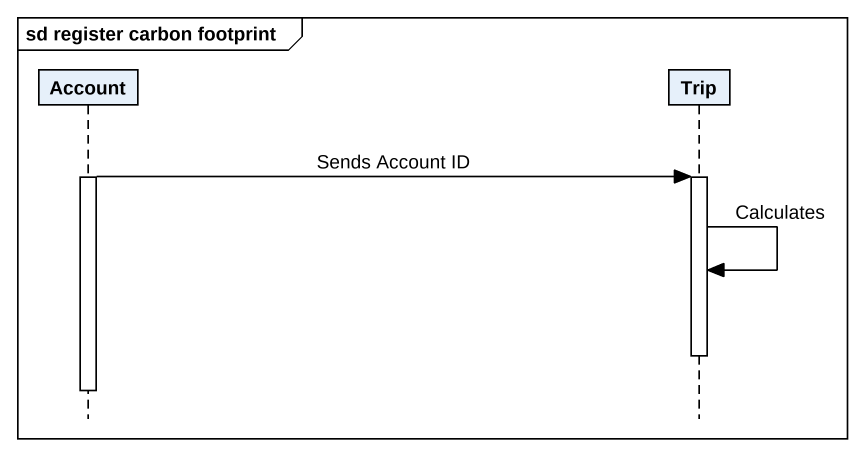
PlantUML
@startuml
mainframe sd register carbon footprint
hide footbox
participant Account
participant Trip

activate Account
Account -> Trip : Sends Account ID
activate Trip
Trip -> Trip : Calculates
deactivate Trip
deactivate Account
@enduml
